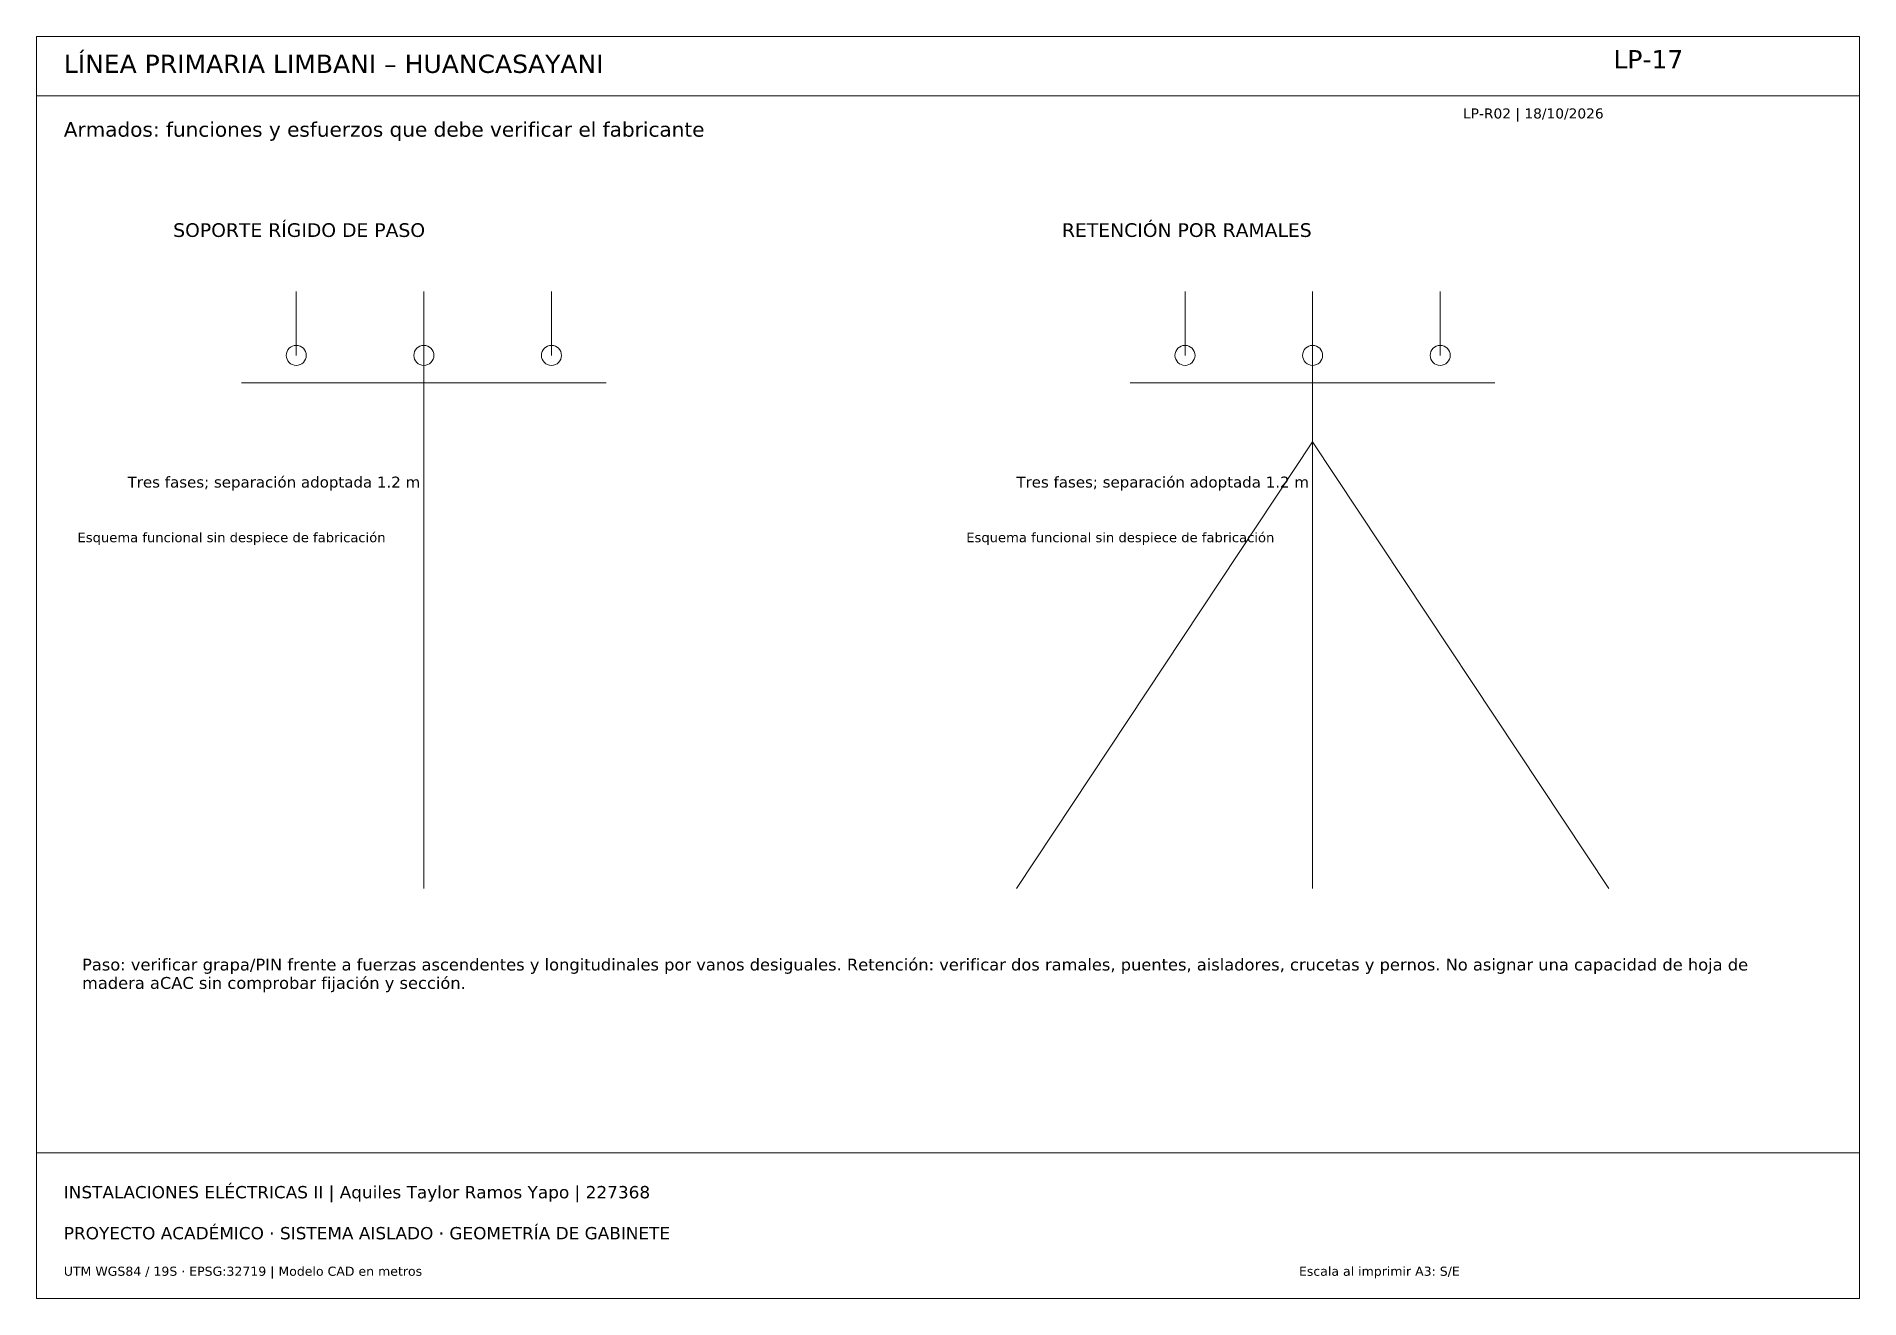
# Paper-space layout 'LP-17' of a CAD drawing. Header units: metres, sheet in millimetres. Extents: x 10 to 410, y 10 to 287.
import ezdxf

# ---------------------------------------------------------------- set-up
doc = ezdxf.new("R2010")
doc.units = ezdxf.units.M
for name, color, linetype, lineweight, true_color in [('ALERTA', 7, 'Continuous', 13, 0xc56b20), ('MARCO', 7, 'Continuous', 13, 0x163b55), ('POSTES', 7, 'Continuous', 13, 0x244c65), ('RETENIDA', 7, 'Continuous', 13, 0xa77738), ('TEXTO', 7, 'Continuous', 13, 0x163b55)]:
    doc.layers.add(name, color=color, linetype=linetype, lineweight=lineweight, true_color=true_color)
doc.styles.add('LP-TEXTO', font='DejaVuSans.ttf')

psp = doc.layouts.new('LP-17')

# ---------------------------------------------------------------- linework, layer by layer
at = {"layer": 'ALERTA'}
for points in [[(67, 217), (67, 231)], [(95, 217), (95, 231)], [(123, 217), (123, 231)], [(262, 217), (262, 231)], [(290, 217), (290, 231)], [(318, 217), (318, 231)]]:
    psp.add_lwpolyline(points, dxfattribs=at)
at = {"layer": 'MARCO'}
psp.add_lwpolyline([(10, 10), (410, 10), (410, 287), (10, 287)], close=True, dxfattribs=at)
for points in [[(10, 274), (410, 274)], [(10, 42), (410, 42)]]:
    psp.add_lwpolyline(points, dxfattribs=at)
at = {"layer": 'POSTES'}
for points in [[(95, 100), (95, 220)], [(290, 100), (290, 220)], [(55, 211), (135, 211)], [(250, 211), (330, 211)]]:
    psp.add_lwpolyline(points, dxfattribs=at)
for centre in [(67, 217), (95, 217), (123, 217), (262, 217), (290, 217), (318, 217)]:
    psp.add_circle(centre, 2.2, dxfattribs=at)
at = {"layer": 'RETENIDA'}
for points in [[(290, 198), (225, 100)], [(290, 198), (355, 100)]]:
    psp.add_lwpolyline(points, dxfattribs=at)

# ---------------------------------------------------------------- texts
at = {"layer": 'ALERTA', "style": 'LP-TEXTO'}
for s, height, p in [('Esquema funcional sin despiece de fabricación', 2.1, (19, 176)), ('Esquema funcional sin despiece de fabricación', 2.1, (214, 176)), ('PROYECTO ACADÉMICO · SISTEMA AISLADO · GEOMETRÍA DE GABINETE', 2.7, (16, 23))]:
    psp.add_text(s, height=height, dxfattribs=at).set_placement(p)
at = {"layer": 'TEXTO', "style": 'LP-TEXTO'}
for s, height, p in [('LÍNEA PRIMARIA LIMBANI – HUANCASAYANI', 4, (16, 279)), ('LP-17', 4, (356, 280)), ('Armados: funciones y esfuerzos que debe verificar el fabricante', 3.2, (16, 265)), ('LP-R02 | 18/10/2026', 2.2, (323, 269)), ('SOPORTE RÍGIDO DE PASO', 3, (40, 243)), ('RETENCIÓN POR RAMALES', 3, (235, 243)), ('Tres fases; separación adoptada 1.2 m', 2.4, (30, 188)), ('Tres fases; separación adoptada 1.2 m', 2.4, (225, 188)), ('Paso: verificar grapa/PIN frente a fuerzas ascendentes y longitudinales por vanos desiguales. Retención: verificar dos ramales, puentes, aisladores, crucetas y pernos. No asignar una capacidad de hoja de', 2.6, (20, 82)), ('madera aCAC sin comprobar fijación y sección.', 2.6, (20, 77.97)), ('INSTALACIONES ELÉCTRICAS II | Aquiles Taylor Ramos Yapo | 227368', 2.7, (16, 32)), ('UTM WGS84 / 19S · EPSG:32719 | Modelo CAD en metros', 2, (16, 15)), ('Escala al imprimir A3: S/E', 2, (287, 15))]:
    psp.add_text(s, height=height, dxfattribs=at).set_placement(p)

doc.saveas('drawing.dxf')
